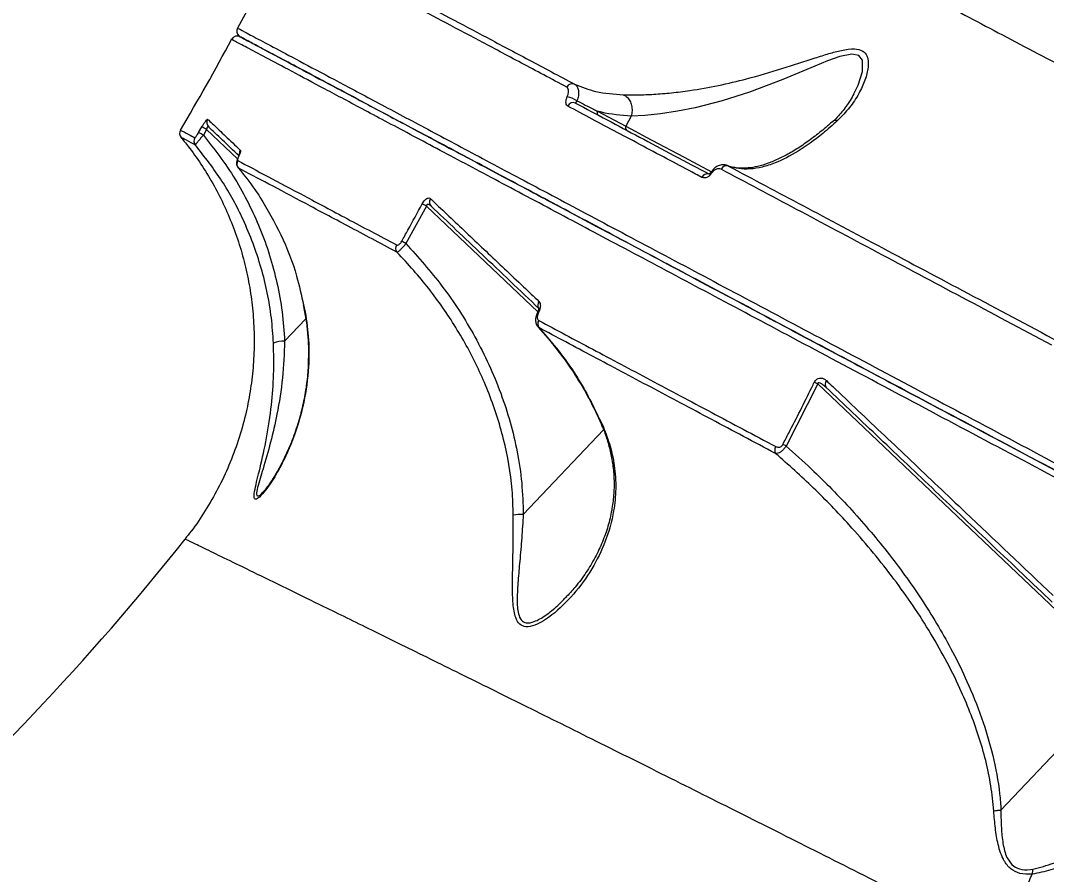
# Model space of a CAD drawing. Header units: millimetres. Extents: x -5960 to 5379, y -4374 to 3849.
# Drawn here: x 347.6 to 508.4, y 311.4 to 445.1 of the extents above; entities that cross this region are included whole.
import ezdxf

# ---------------------------------------------------------------- set-up
doc = ezdxf.new("R2010")
doc.units = ezdxf.units.MM
doc.layers.add('DiKom', color=7, linetype='Continuous', lineweight=0)
for name, color, linetype in [('DIKOM_ОБЪЕКТ', 7, 'Continuous'), ('DIKOM_РАЗМЕР_ЗОНА', 7, 'Continuous'), ('DIKOM_РАЗМЕР_ОБЪЕКТА', 7, 'Continuous')]:
    doc.layers.add(name, color=color, linetype=linetype)
doc.styles.add('style1', font='arial.ttf', dxfattribs={"width": 0.8})
doc.dimstyles.new('1-50', dxfattribs={"dimtxt": 300, "dimasz": 200, "dimexe": 100, "dimexo": 0, "dimgap": 100, "dimtad": 1, "dimtxsty": 'style1', "dimcen": 200, "dimclrd": 7, "dimclre": 7, "dimclrt": 7, "dimadec": 1, "dimazin": 2, "dimtfac": 1, "dimtmove": 0, "dimatfit": 2, "dimfxl": 0, "dimlwd": 25, "dimlwe": 18, "dimarcsym": 0})

# ---------------------------------------------------------------- blocks, each defined once
blk = doc.blocks.new('*D9')
at = {"layer": 'Defpoints', "color": 0, "transparency": 16777216}
for p in [(1597.35, 2348.89), (-3820.85, -1673.22), (-66.51, -1673.22)]:
    blk.add_point(p, dxfattribs=at)
at = {"layer": 'DiKom', "color": 7, "lineweight": 18, "transparency": 16777216}
for p, q in [((1597.35, 2348.89), (-3920.85, 2348.89)), ((-66.51, -1673.22), (-3920.85, -1673.22))]:
    blk.add_line(p, q, dxfattribs=at)
at = {"layer": 'DiKom', "color": 7, "lineweight": 25, "transparency": 16777216}
blk.add_line((-3820.85, 2148.89), (-3820.85, -1473.22), dxfattribs=at)
at = {"layer": 'DiKom', "color": 7, "transparency": 16777216}
for points in [[(-3854.19, 2148.89), (-3787.52, 2148.89), (-3820.85, 2348.89)], [(-3854.19, -1473.22), (-3787.52, -1473.22), (-3820.85, -1673.22)]]:
    blk.add_solid(points, dxfattribs=at)
at = {"layer": 'DiKom', "color": 7, "transparency": 16777216, "insert": (-4074.02, 240.95), "char_height": 300, "attachment_point": 5, "rotation": 90, "style": 'style1'}
blk.add_mtext('4050', dxfattribs=at)
blk = doc.blocks.new('*D10')
at = {"layer": 'Defpoints', "color": 0, "transparency": 16777216}
for p in [(3878.62, 405.09), (-2876.93, -459.72), (3878.62, -2693.66)]:
    blk.add_point(p, dxfattribs=at)
at = {"layer": 'DIKOM_РАЗМЕР_ОБЪЕКТА', "color": 7, "lineweight": 18, "transparency": 16777216}
for p, q in [((3878.62, 405.09), (3878.62, -2793.66)), ((-2876.93, -459.72), (-2876.93, -2793.66))]:
    blk.add_line(p, q, dxfattribs=at)
at = {"layer": 'DIKOM_РАЗМЕР_ОБЪЕКТА', "color": 7, "lineweight": 25, "transparency": 16777216}
blk.add_line((-2676.93, -2693.66), (3678.62, -2693.66), dxfattribs=at)
at = {"layer": 'DIKOM_РАЗМЕР_ОБЪЕКТА', "color": 7, "transparency": 16777216}
for points in [[(-2676.93, -2660.33), (-2676.93, -2726.99), (-2876.93, -2693.66)], [(3678.62, -2660.33), (3678.62, -2726.99), (3878.62, -2693.66)]]:
    blk.add_solid(points, dxfattribs=at)
at = {"layer": 'DIKOM_РАЗМЕР_ОБЪЕКТА', "color": 7, "transparency": 16777216, "insert": (-142.96, -2440.49), "char_height": 300, "attachment_point": 5, "style": 'style1'}
blk.add_mtext('6750', dxfattribs=at)
blk = doc.blocks.new('*D12')
at = {"layer": 'Defpoints', "color": 0, "transparency": 16777216}
for p in [(1921.97, 3848.89), (-5510.19, -3173.22), (433.49, -3173.22)]:
    blk.add_point(p, dxfattribs=at)
at = {"layer": 'DIKOM_РАЗМЕР_ЗОНА', "color": 7, "lineweight": 18, "transparency": 16777216}
for p, q in [((1921.97, 3848.89), (-5610.19, 3848.89)), ((433.49, -3173.22), (-5610.19, -3173.22))]:
    blk.add_line(p, q, dxfattribs=at)
at = {"layer": 'DIKOM_РАЗМЕР_ЗОНА', "color": 7, "lineweight": 25, "transparency": 16777216}
blk.add_line((-5510.19, 3648.89), (-5510.19, -2973.22), dxfattribs=at)
at = {"layer": 'DIKOM_РАЗМЕР_ЗОНА', "color": 7, "transparency": 16777216}
for points in [[(-5543.52, 3648.89), (-5476.85, 3648.89), (-5510.19, 3848.89)], [(-5543.52, -2973.22), (-5476.85, -2973.22), (-5510.19, -3173.22)]]:
    blk.add_solid(points, dxfattribs=at)
at = {"layer": 'DIKOM_РАЗМЕР_ЗОНА', "color": 7, "transparency": 16777216, "insert": (-5763.36, 142.42), "char_height": 300, "attachment_point": 5, "rotation": 90, "style": 'style1'}
blk.add_mtext('7050', dxfattribs=at)

msp = doc.modelspace()

# ---------------------------------------------------------------- linework, layer by layer
at = {"layer": 'DIKOM_ОБЪЕКТ', "color": 7, "linetype": 'Continuous', "lineweight": 15}
for p, q in [((438.062, 430.951), (442.471, 428.607)), ((443.307, 430.181), (442.471, 428.607)), ((443.309, 430.185), (443.307, 430.181)), ((375.554, 427.608), (376.064, 428.486)), ((376.803, 428.097), (376.291, 427.216)), ((381.64, 423.507), (376.803, 428.097)), ((375.042, 425.654), (374.822, 425.771)), ((381.775, 423.84), (381.772, 423.833)), ((458.584, 422.387), (458.42, 422.448)), ((411.239, 416.097), (408.028, 410.236)), ((428.685, 399.541), (411.239, 416.097)), ((391.906, 400.635), (392.153, 399.523)), ((391.99, 400.607), (392.256, 399.499)), ((392.256, 399.499), (392.217, 399.539)), ((389.024, 394.928), (392.349, 398.433)), ((428.719, 397.122), (430.68, 394.924)), ((428.855, 397.059), (428.753, 397.16)), ((428.855, 397.059), (430.749, 394.899)), ((430.749, 394.899), (430.667, 394.923)), ((472.54, 388.254), (467.596, 378.513)), ((513.928, 348.978), (472.54, 388.254)), ((426.407, 367.809), (438.971, 381.049)), ((433.044, 354.792), (433.224, 354.973)), ((501.245, 321.525), (519.227, 340.475))]:
    msp.add_line(p, q, dxfattribs=at)
at = {"layer": 'DIKOM_ОБЪЕКТ', "color": 7, "linetype": 'Continuous', "lineweight": 15, "flags": 128}
for points in [[(478.178, 433.676), (478.878, 435.051), (479.552, 437.181), (479.553, 438.94), (478.975, 439.696), (477.873, 439.902), (476.001, 439.513), (474.093, 438.829), (472.095, 438.003), (467.091, 435.911), (461.83, 433.911), (457.593, 432.566), (453.326, 431.479), (450.554, 430.934), (447.89, 430.537), (445.464, 430.297), (443.31, 430.185), (443.309, 430.185), (443.309, 430.185)], [(442.471, 428.607), (443.961, 427.815), (445.661, 426.911), (447.536, 425.914), (449.543, 424.846), (451.64, 423.732), (453.781, 422.593), (455.914, 421.459)], [(381.835, 423.903), (381.781, 423.85), (381.775, 423.84)], [(455.806, 421.395), (455.807, 421.396), (455.808, 421.398)], [(428.803, 399.428), (428.705, 399.459), (428.655, 399.463), (428.65, 399.46)], [(438.954, 381.499), (438.819, 381.516), (438.786, 381.547)]]:
    msp.add_lwpolyline(points, dxfattribs=at)
at = {"layer": 'DIKOM_ОБЪЕКТ', "color": 7, "linetype": 'Continuous', "lineweight": 15}
for centre, radius, start, end in [((1449.549, -124.987), 1209.999, 121.047391, 151.952609), ((382.536, 443.486), 1, 151.95261, 226.5), ((382.536, 443.486), 1, 151.95076, 242.001), ((54.491, 616.778), 370, 329.32122, 331.84567), ((381.594, 441.722), 1, 62, 151.82783), ((382.536, 443.486), 1, 226.5, 242), ((434.086, 434.305), 0.951, 68.53148, 154.48077), ((432.311, 428.758), 4.575, 56.81062, 77.53696), ((434.227, 431.358), 0.943, 65.91276, 154.90757), ((438.437, 430.695), 0.454, 145.62786, 233.74332), ((377.823, 429.189), 0.995, 149.53685, 226.35519), ((373.567, 427.485), 1, 149.22928, 219.99287), ((372.716, 421.376), 6.848, 58.52665, 65.517), ((373.289, 422.326), 6.757, 58.66048, 65.74683), ((442.846, 428.351), 0.454, 145.63143, 233.74107), ((375.815, 426.289), 1, 149.27975, 219.40804), ((382.929, 424.343), 1.005, 148.92025, 182.97912), ((382.54, 422.714), 1.001, 149.15696, 218.92718), ((455.251, 420.198), 0.944, 76.1957, 155.95854), ((456.053, 421.45), 0.253, 192.59609, 238.44852), ((458.257, 421.487), 0.93, 71.2306, 156.21514), ((406.272, 406.899), 10.454, 61.63189, 65.74625), ((412.639, 416.735), 0.927, 145.86665, 224.22675), ((407.414, 409.485), 1.006, 148.64353, 216.95401), ((402.54, 400.48), 11.193, 60.64139, 64.47836), ((429.6, 400.609), 0.919, 143.0145, 211.9988), ((429.685, 397.639), 1.013, 148.15056, 214.91244), ((388.922, 390.047), 4.882, 88.80235, 109.70355), ((466.855, 376.549), 13.012, 64.09352, 66.69709), ((474.52, 388.207), 0.837, 137.95007, 218.40303), ((466.832, 377.878), 1.033, 147.33889, 210.90194), ((460.962, 365.727), 14.405, 62.57504, 64.91785), ((426.341, 359.024), 8.785, 89.56653, 99.75775), ((54.491, 616.778), 407, 311.4016, 321.59762), ((54.491, 616.778), 579.133, 301.098848, 331.901152), ((54.491, 616.778), 580.367, 301.098554, 331.901446), ((54.491, 616.778), 580.869, 301.098554, 331.901446), ((508.83, 311.438), 2.699, 162.36717, 178.91389), ((433.252, 341.382), 78.771, 328.91233, 337.69839)]:
    msp.add_arc(centre, radius, start, end, dxfattribs=at)
for points, knots in [([(446.671, 471.792), (447.793, 471.2), (450.041, 470.014), (454.751, 467.53), (460.412, 464.545), (467.093, 461.022), (474.738, 456.991), (483.339, 452.456), (492.9, 447.416), (503.385, 441.89), (514.755, 435.9), (526.954, 429.474), (539.927, 422.642), (553.644, 415.42), (568.097, 407.813), (583.248, 399.842), (599.041, 391.537), (615.402, 382.937), (632.255, 374.082), (649.562, 364.993), (667.304, 355.682), (685.443, 346.168), (703.911, 336.489), (722.622, 326.69), (741.49, 316.816), (760.474, 306.892), (779.543, 296.933), (798.667, 286.957), (817.77, 277.004), (836.764, 267.12), (855.564, 257.351), (872.727, 248.448), (888.294, 240.383), (897.597, 235.573), (902.249, 233.168)], [0, 0, 0, 0, 0.0315566, 0.0632128, 0.0949197, 0.1266266, 0.1582828, 0.1898395, 0.2213972, 0.2530543, 0.2847621, 0.31647, 0.3481273, 0.3796851, 0.4112651, 0.4429443, 0.4746741, 0.5064041, 0.5380836, 0.5696639, 0.6012951, 0.6330254, 0.6648064, 0.6965876, 0.7283184, 0.75995, 0.7916593, 0.8234677, 0.8553268, 0.8871862, 0.9189952, 0.950705, 0.9753525, 1, 1, 1, 1]), ([(433.228, 434.715), (430.814, 435.998), (425.987, 438.564), (419.497, 442.015), (413.518, 445.193), (410.064, 447.03), (408.336, 447.948)], [0, 0, 0, 0, 0.2490968, 0.4981947, 0.7490977, 1, 1, 1, 1]), ([(409.6, 448.392), (411.311, 447.483), (414.732, 445.664), (420.675, 442.505), (427.159, 439.058), (432.009, 436.48), (434.434, 435.19)], [0, 0, 0, 0, 0.2490973, 0.498194, 0.7490981, 1, 1, 1, 1]), ([(381.653, 443.957), (381.702, 443.93), (381.835, 443.86), (382.993, 443.244), (385.406, 441.961), (388.992, 440.054), (393.771, 437.513), (399.759, 434.33), (406.823, 430.574), (414.914, 426.272), (423.96, 421.462), (434.11, 416.065), (445.375, 410.075), (457.742, 403.499), (470.94, 396.482), (484.903, 389.057), (499.551, 381.269), (515.123, 372.989), (531.604, 364.226), (548.957, 354.999), (566.59, 345.623), (584.406, 336.151), (602.308, 326.632), (620.802, 316.798), (639.851, 306.67), (659.406, 296.272), (679.307, 285.691), (699.5, 274.954), (719.923, 264.094), (740.645, 253.076), (761.605, 241.932), (782.734, 230.697), (803.567, 219.62), (824.04, 208.734), (844.097, 198.07), (864.065, 187.452), (883.871, 176.921), (903.429, 166.522), (921.218, 157.063), (932.259, 151.192), (937.142, 148.596)], [0, 0, 0, 0, 0.0156515, 0.0421676, 0.0687038, 0.0952199, 0.122506, 0.1498144, 0.1771006, 0.2036166, 0.2301529, 0.2566689, 0.2839551, 0.3112635, 0.3385497, 0.3650657, 0.391602, 0.418118, 0.4454042, 0.4727125, 0.4999987, 0.52556, 0.5511395, 0.5767008, 0.6029495, 0.6292179, 0.6554666, 0.6819826, 0.7085191, 0.7350351, 0.7623214, 0.7896298, 0.8169161, 0.8434321, 0.8699685, 0.8964846, 0.9237709, 0.9510793, 0.9783655, 1, 1, 1, 1]), ([(565.365, 344.01), (561.889, 345.859), (552.523, 350.839), (537.757, 358.69), (521.282, 367.45), (505.367, 375.912), (490.082, 384.039), (475.502, 391.792), (461.944, 399.001), (449.432, 405.654), (437.966, 411.751), (427.358, 417.391), (417.683, 422.536), (408.999, 427.153), (401.497, 431.142), (395.175, 434.504), (390.002, 437.254), (385.906, 439.432), (382.902, 441.029), (381.205, 441.934), (380.523, 442.289), (380.713, 442.194), (380.713, 442.194)], [0, 0, 0, 0, 0.0313058, 0.0843372, 0.1374097, 0.1904412, 0.245013, 0.2996295, 0.3542013, 0.4072328, 0.4603053, 0.5133369, 0.5679087, 0.6225252, 0.6770969, 0.7301279, 0.7831995, 0.8362306, 0.8908018, 0.9454175, 0.9999886, 1, 1, 1, 1]), ([(382.064, 442.605), (382.174, 442.546), (382.394, 442.429), (384.162, 441.489), (387.001, 439.98), (391.057, 437.823), (396.315, 435.027), (402.668, 431.65), (410.065, 427.716), (418.438, 423.264), (427.923, 418.221), (438.536, 412.578), (450.266, 406.341), (462.114, 400.041), (473.836, 393.809), (485.219, 387.756), (497.151, 381.412), (509.751, 374.712), (523.02, 367.657), (536.96, 360.245), (551.344, 352.597), (561.301, 347.302), (566.278, 344.657)], [0, 0, 0, 0, 0.0530308, 0.1061024, 0.1591334, 0.2137047, 0.2683204, 0.3228915, 0.375923, 0.4289954, 0.4820269, 0.5365988, 0.5912152, 0.645787, 0.6892771, 0.7328119, 0.7763468, 0.8198368, 0.8648527, 0.9099184, 0.9549841, 1, 1, 1, 1]), ([(936.233, 147.948), (931.362, 150.538), (920.449, 156.34), (902.898, 165.672), (883.666, 175.898), (863.981, 186.365), (843.949, 197.016), (823.659, 207.804), (803.173, 218.697), (782.522, 229.677), (761.743, 240.726), (740.901, 251.808), (720.094, 262.871), (699.419, 273.864), (679.193, 284.618), (659.447, 295.117), (640.194, 305.354), (621.239, 315.433), (602.663, 325.31), (584.548, 334.942), (566.726, 344.418), (549.257, 353.707), (532.186, 362.783), (515.78, 371.507), (500.111, 379.838), (485.256, 387.736), (471.268, 395.174), (458.187, 402.129), (446.018, 408.6), (434.791, 414.569), (424.555, 420.012), (415.36, 424.901), (407.759, 428.942), (401.551, 432.243), (396.512, 434.923), (392.204, 437.213), (388.599, 439.13), (385.736, 440.652), (383.665, 441.754), (382.346, 442.455), (382.16, 442.554), (382.066, 442.603)], [0, 0, 0, 0, 0.0216351, 0.0484722, 0.0753938, 0.1023585, 0.1293232, 0.1562449, 0.1830819, 0.2099189, 0.2368406, 0.2638053, 0.29077, 0.3176916, 0.3445286, 0.3703765, 0.3962999, 0.4222618, 0.4482237, 0.4741471, 0.499995, 0.5268319, 0.5537535, 0.5807181, 0.6076828, 0.6346044, 0.6614413, 0.6882783, 0.7151998, 0.7421645, 0.7691291, 0.7960508, 0.8228877, 0.8446334, 0.8664015, 0.8881697, 0.9099154, 0.932424, 0.9549577, 0.9774913, 1, 1, 1, 1]), ([(442.084, 433.513), (442.164, 433.511), (442.884, 433.495), (444.403, 433.493), (446.866, 433.585), (449.599, 433.809), (452.995, 434.23), (456.98, 434.943), (461.849, 436.081), (466.976, 437.605), (471.222, 439.008), (474.281, 439.985), (476.384, 440.547), (478.238, 440.81), (479.616, 440.502), (480.436, 439.531), (480.531, 437.86), (480.004, 435.797), (478.98, 433.626), (477.58, 431.473), (476.298, 430.159), (475.657, 429.502)], [0, 0, 0, 0, 0.0056297, 0.0508119, 0.0960131, 0.1438698, 0.1917641, 0.2633134, 0.3349759, 0.4270898, 0.5191815, 0.5590182, 0.5987819, 0.6438184, 0.6799263, 0.7160688, 0.76912, 0.82372, 0.8784533, 0.9392284, 1, 1, 1, 1]), ([(433.299, 433.225), (433.356, 433.376), (433.471, 433.679), (433.519, 434.101), (433.469, 434.452), (433.349, 434.641), (433.251, 434.701), (433.228, 434.715)], [0, 0, 0, 0, 0.2211198, 0.4418541, 0.6745056, 0.9251259, 1, 1, 1, 1]), ([(434.434, 435.19), (435.53, 434.76), (437.927, 433.818), (440.622, 433.621), (442.084, 433.513)], [0, 0, 0, 0, 0.4574442, 1, 1, 1, 1]), ([(434.434, 435.19), (434.48, 435.164), (434.681, 435.046), (434.946, 434.701), (435.1, 434.079), (435.074, 433.349), (434.902, 432.842), (434.816, 432.586)], [0, 0, 0, 0, 0.0735238, 0.3198289, 0.5507589, 0.7734238, 1, 1, 1, 1]), ([(433.372, 431.758), (433.35, 431.772), (433.253, 431.831), (433.134, 432.015), (433.082, 432.36), (433.129, 432.776), (433.242, 433.075), (433.299, 433.225)], [0, 0, 0, 0, 0.0733502, 0.3225204, 0.5550589, 0.7773887, 1, 1, 1, 1]), ([(434.816, 432.586), (434.793, 432.545), (434.766, 432.498), (434.719, 432.413), (434.672, 432.33), (434.628, 432.252), (434.613, 432.222), (434.612, 432.22), (434.612, 432.219)], [0, 0, 0, 0, 0.1599482, 0.1864413, 0.3964179, 0.6398848, 0.9173167, 1, 1, 1, 1]), ([(434.816, 432.586), (435.686, 432.138), (436.766, 431.582), (437.851, 431.054), (438.062, 430.951)], [0, 0, 0, 0, 0.8058705, 1, 1, 1, 1]), ([(442.084, 433.513), (442.116, 433.502), (442.32, 433.427), (442.699, 433.177), (443.129, 432.614), (443.402, 431.855), (443.487, 431.001), (443.369, 430.457), (443.309, 430.185)], [0, 0, 0, 0, 0.0319552, 0.2048489, 0.4036374, 0.6024315, 0.8012135, 1, 1, 1, 1]), ([(478.195, 433.67), (478.011, 433.323), (477.494, 432.349), (476.351, 430.853), (475.367, 429.701), (474.741, 429.207), (474.731, 429.199)], [0, 0, 0, 0, 0.2153998, 0.6056683, 0.9937507, 1, 1, 1, 1]), ([(454.389, 420.583), (454.054, 420.761), (452.378, 421.652), (447.837, 424.067), (441.006, 427.699), (435.918, 430.405), (433.372, 431.758)], [0, 0, 0, 0, 0.0441438, 0.2207218, 0.6100165, 1, 1, 1, 1]), ([(434.612, 432.219), (437.872, 430.486), (444.403, 427.013), (451.85, 423.054), (455.579, 421.071)], [0, 0, 0, 0, 0.4992729, 1, 1, 1, 1]), ([(443.307, 430.181), (441.733, 430.307), (439.941, 430.451), (438.266, 430.897), (438.062, 430.951)], [0, 0, 0, 0, 0.878579, 1, 1, 1, 1]), ([(376.064, 428.486), (376.148, 428.628), (376.317, 428.911), (376.563, 429.282), (376.765, 429.55), (376.908, 429.698), (376.947, 429.695), (376.966, 429.693)], [0, 0, 0, 0, 0.2064431, 0.4133649, 0.6142055, 0.8134703, 1, 1, 1, 1]), ([(376.966, 429.693), (377.024, 429.638), (377.315, 429.362), (378.153, 428.57), (379.682, 427.121), (381.273, 425.615), (382.068, 424.862)], [0, 0, 0, 0, 0.0480637, 0.2403222, 0.6198799, 1, 1, 1, 1]), ([(475.657, 429.502), (474.872, 428.8), (472.734, 426.886), (469.405, 424.539), (466.278, 422.944), (463.811, 422.152), (461.904, 421.849), (460.127, 421.878), (459.08, 422.204), (458.556, 422.368)], [0, 0, 0, 0, 0.1128021, 0.3073761, 0.5062345, 0.6280299, 0.7498301, 0.8749157, 1, 1, 1, 1]), ([(474.677, 429.202), (474.472, 429.013), (473.599, 428.209), (472.094, 427.01), (470.166, 425.605), (468.283, 424.431), (466.459, 423.477), (464.719, 422.756), (463.088, 422.271), (461.588, 422.024), (460.312, 421.983), (459.625, 422.114), (459.319, 422.172)], [0, 0, 0, 0, 0.0310368, 0.1322931, 0.2359154, 0.3419902, 0.4504564, 0.5611038, 0.6736316, 0.7878689, 0.9052601, 1, 1, 1, 1]), ([(475.657, 429.502), (475.618, 429.503), (475.353, 429.509), (474.985, 429.447), (474.776, 429.238), (474.706, 429.169)], [0, 0, 0, 0, 0.1014914, 0.7016569, 1, 1, 1, 1]), ([(372.713, 427.992), (372.804, 427.944), (372.985, 427.847), (374.296, 427.151), (374.955, 426.8)], [0, 0, 0, 0, 0.4969596, 1, 1, 1, 1]), ([(374.955, 426.8), (374.965, 426.801), (374.988, 426.802), (375.073, 426.886), (375.209, 427.062), (375.379, 427.315), (375.496, 427.511), (375.554, 427.608)], [0, 0, 0, 0, 0.1488431, 0.3487683, 0.5573519, 0.779083, 1, 1, 1, 1]), ([(377.137, 428.469), (377.113, 428.487), (377.066, 428.523), (376.989, 428.511), (376.935, 428.462), (376.893, 428.403), (376.865, 428.344), (376.828, 428.237), (376.814, 428.158), (376.803, 428.097)], [0, 0, 0, 0, 0.2066723, 0.4048671, 0.5395783, 0.590518, 0.7293962, 0.7856511, 1, 1, 1, 1]), ([(381.901, 423.948), (380.984, 424.818), (379.034, 426.669), (377.794, 427.846), (377.137, 428.469)], [0, 0, 0, 0, 0.4701739, 1, 1, 1, 1]), ([(372.78, 426.829), (373.244, 426.268), (374.442, 424.819), (376.185, 422.296), (378.017, 419.268), (379.65, 416.053), (381.064, 412.69), (382.238, 409.202), (383.157, 405.616), (383.811, 401.955), (384.191, 398.244), (384.294, 394.504), (384.116, 390.761), (383.658, 387.035), (382.896, 383.222), (381.803, 379.37), (380.363, 375.533), (378.642, 371.87), (376.644, 368.417), (374.899, 365.785), (373.742, 364.377), (373.418, 363.982)], [0, 0, 0, 0, 0.0320899, 0.0829351, 0.1351087, 0.1881741, 0.2418522, 0.2959627, 0.3503867, 0.4050442, 0.4598796, 0.5148512, 0.5699305, 0.6250938, 0.680324, 0.7413061, 0.8015612, 0.8609761, 0.919607, 0.9774966, 1, 1, 1, 1]), ([(372.846, 426.821), (372.814, 426.838), (372.779, 426.857), (372.799, 426.846), (372.8, 426.845)], [0, 0, 0, 0, 0.9133402, 1, 1, 1, 1]), ([(374.822, 425.771), (374.258, 426.071), (373.103, 426.685), (372.933, 426.775), (372.846, 426.821)], [0, 0, 0, 0, 0.4880656, 1, 1, 1, 1]), ([(376.291, 427.216), (376.148, 427.043), (375.861, 426.696), (375.481, 426.23), (375.2, 425.878), (375.064, 425.697), (375.048, 425.665), (375.042, 425.654)], [0, 0, 0, 0, 0.2223434, 0.4448267, 0.6638244, 0.8806446, 1, 1, 1, 1]), ([(376.291, 427.216), (378.025, 424.98), (380.649, 421.597), (383.404, 416.564), (385.226, 412.569), (386.722, 408.394), (387.884, 404.029), (388.703, 399.532), (388.917, 396.463), (389.024, 394.928)], [0, 0, 0, 0, 0.2404013, 0.3636788, 0.4869564, 0.6133618, 0.7397652, 0.8698836, 1, 1, 1, 1]), ([(387.276, 394.644), (387.185, 395.964), (386.911, 399.931), (385.527, 406.503), (382.835, 413.683), (379.331, 420.162), (376.48, 423.813), (375.042, 425.654)], [0, 0, 0, 0, 0.1165791, 0.3502649, 0.5897065, 0.7930891, 1, 1, 1, 1]), ([(382.068, 424.862), (382.086, 424.822), (382.123, 424.743), (382.061, 424.455), (381.952, 424.155), (381.861, 423.958), (381.835, 423.903)], [0, 0, 0, 0, 0.2927594, 0.5849605, 0.8819814, 1, 1, 1, 1]), ([(381.779, 423.837), (381.711, 423.688), (381.572, 423.381), (381.48, 423.005), (381.487, 422.614), (381.585, 422.29), (381.728, 422.129), (381.793, 422.057)], [0, 0, 0, 0, 0.2488712, 0.5122845, 0.6896506, 0.8606708, 1, 1, 1, 1]), ([(381.835, 423.903), (381.807, 423.84), (381.735, 423.683), (381.663, 423.47), (381.633, 423.29), (381.664, 423.248), (381.68, 423.227)], [0, 0, 0, 0, 0.1835602, 0.4626677, 0.7309549, 1, 1, 1, 1]), ([(381.68, 423.227), (383.187, 422.426), (386.2, 420.825), (391.996, 417.745), (398.648, 414.21), (403.92, 411.409), (406.555, 410.008)], [0, 0, 0, 0, 0.2486168, 0.4972324, 0.7486168, 1, 1, 1, 1]), ([(381.949, 424.295), (381.949, 424.294), (381.949, 424.293), (381.934, 424.231), (381.886, 424.095), (381.83, 423.95), (381.779, 423.85), (381.77, 423.834)], [0, 0, 0, 0, 0.1116975, 0.3123531, 0.5912928, 0.9336975, 1, 1, 1, 1]), ([(381.761, 422.085), (382.652, 420.97), (383.847, 419.478), (384.893, 417.894), (385.158, 417.492)], [0, 0, 0, 0, 0.7468128, 1, 1, 1, 1]), ([(406.611, 408.88), (404.006, 410.264), (398.796, 413.033), (392.158, 416.56), (386.329, 419.657), (383.284, 421.275), (381.761, 422.085)], [0, 0, 0, 0, 0.2486159, 0.4972314, 0.7486156, 1, 1, 1, 1]), ([(455.921, 421.235), (455.816, 421.101), (455.609, 420.836), (455.218, 420.581), (454.809, 420.464), (454.534, 420.51), (454.404, 420.575), (454.389, 420.583)], [0, 0, 0, 0, 0.2147809, 0.4259136, 0.6817033, 0.9641424, 1, 1, 1, 1]), ([(455.806, 421.399), (455.794, 421.381), (455.754, 421.318), (455.672, 421.23), (455.574, 421.147), (455.485, 421.102), (455.474, 421.1), (455.468, 421.1)], [0, 0, 0, 0, 0.0663393, 0.2344132, 0.4314512, 0.6853202, 1, 1, 1, 1]), ([(458.575, 422.333), (458.517, 422.371), (458.251, 422.541), (457.662, 422.595), (456.924, 422.418), (456.269, 422.004), (455.96, 421.576), (455.822, 421.385)], [0, 0, 0, 0, 0.0689224, 0.311666, 0.5523793, 0.79995, 1, 1, 1, 1]), ([(457.406, 421.862), (457.263, 421.91), (457.012, 421.994), (456.588, 421.862), (456.217, 421.616), (456.02, 421.363), (455.921, 421.235)], [0, 0, 0, 0, 0.3292418, 0.5797876, 0.7885966, 1, 1, 1, 1]), ([(509.193, 394.332), (504.468, 396.844), (495.017, 401.868), (481.726, 408.933), (469.056, 415.668), (461.289, 419.797), (457.406, 421.862)], [0, 0, 0, 0, 0.2485949, 0.4971904, 0.7485948, 1, 1, 1, 1]), ([(458.556, 422.368), (462.387, 420.331), (470.047, 416.259), (482.626, 409.573), (495.924, 402.504), (505.458, 397.436), (510.225, 394.902)], [0, 0, 0, 0, 0.2485952, 0.4971896, 0.748595, 1, 1, 1, 1]), ([(385.158, 417.492), (386.304, 415.548), (388.619, 411.623), (390.834, 405.888), (391.658, 402.12), (391.99, 400.607)], [0, 0, 0, 0, 0.3697991, 0.746796, 1, 1, 1, 1]), ([(407.363, 410.581), (407.687, 411.163), (408.769, 413.104), (409.826, 415.06), (410.566, 416.43)], [0, 0, 0, 0, 0.2996321, 1, 1, 1, 1]), ([(410.566, 416.43), (410.637, 416.55), (410.778, 416.791), (411.033, 417.081), (411.289, 417.278), (411.537, 417.373), (411.736, 417.359), (411.832, 417.286), (411.872, 417.255)], [0, 0, 0, 0, 0.1643501, 0.3291573, 0.4897503, 0.6616152, 0.8613605, 1, 1, 1, 1]), ([(411.975, 416.088), (411.931, 416.128), (411.828, 416.219), (411.667, 416.32), (411.519, 416.367), (411.422, 416.362), (411.362, 416.341), (411.313, 416.305), (411.274, 416.248), (411.248, 416.176), (411.242, 416.125), (411.239, 416.097)], [0, 0, 0, 0, 0.1852241, 0.430515, 0.610205, 0.6934304, 0.7464546, 0.8083661, 0.8667442, 0.9298705, 1, 1, 1, 1]), ([(411.872, 417.255), (412.082, 417.056), (413.134, 416.06), (415.946, 413.398), (420.518, 409.068), (425.194, 404.64), (428.057, 401.929), (428.866, 401.162)], [0, 0, 0, 0, 0.041373, 0.2068705, 0.5381504, 0.8694307, 1, 1, 1, 1]), ([(428.916, 400.011), (425.878, 402.894), (419.792, 408.67), (414.583, 413.613), (411.975, 416.088)], [0, 0, 0, 0, 0.4991777, 1, 1, 1, 1]), ([(406.555, 410.008), (406.562, 410.005), (406.61, 409.981), (406.71, 409.97), (406.874, 410.028), (407.045, 410.154), (407.218, 410.343), (407.315, 410.502), (407.363, 410.581)], [0, 0, 0, 0, 0.0354377, 0.257367, 0.4482144, 0.6281306, 0.8143504, 1, 1, 1, 1]), ([(408.028, 410.236), (407.896, 410.069), (407.632, 409.737), (407.241, 409.319), (406.91, 409.022), (406.708, 408.893), (406.634, 408.883), (406.611, 408.88)], [0, 0, 0, 0, 0.2221472, 0.4444096, 0.6650944, 0.8922696, 1, 1, 1, 1]), ([(408.028, 410.236), (409.967, 408.064), (414.015, 403.532), (418.171, 397.017), (421.068, 391.309), (422.917, 386.848), (424.408, 382.279), (425.519, 377.579), (426.257, 372.745), (426.357, 369.454), (426.407, 367.809)], [0, 0, 0, 0, 0.184783, 0.3856896, 0.488233, 0.5907685, 0.6915529, 0.7923238, 0.8961723, 1, 1, 1, 1]), ([(424.852, 367.682), (424.808, 369.005), (424.677, 373.008), (423.495, 379.608), (421.086, 387.058), (417.82, 393.953), (413.902, 400.251), (410.075, 405.192), (407.499, 407.934), (406.611, 408.88)], [0, 0, 0, 0, 0.0856245, 0.2590551, 0.4326131, 0.5932994, 0.7545401, 0.9153477, 1, 1, 1, 1]), ([(428.866, 401.162), (428.933, 401.071), (429.068, 400.888), (429.106, 400.432), (429.026, 399.925), (428.873, 399.583), (428.803, 399.428)], [0, 0, 0, 0, 0.2591649, 0.5177458, 0.7812448, 1, 1, 1, 1]), ([(392.256, 399.499), (392.462, 398.042), (392.875, 395.125), (392.832, 390.346), (392.137, 385.3), (390.818, 380.721), (389.255, 376.959), (387.69, 373.985), (386.233, 371.801), (385.097, 370.493), (384.428, 370.069), (384.177, 370.479), (384.353, 371.676), (384.726, 373.269), (385.024, 374.479), (385.173, 375.085)], [0, 0, 0, 0, 0.0921207, 0.1843971, 0.3115606, 0.4389109, 0.5276452, 0.6165235, 0.7046512, 0.7603935, 0.8047373, 0.8494267, 0.9010094, 0.9504296, 1, 1, 1, 1]), ([(392.157, 399.531), (392.229, 399.143), (392.448, 397.965), (392.548, 396.8), (392.615, 396.018)], [0, 0, 0, 0, 0.3292819, 1, 1, 1, 1]), ([(428.657, 399.455), (428.568, 399.261), (428.366, 398.818), (428.309, 398.151), (428.422, 397.55), (428.645, 397.268), (428.739, 397.151)], [0, 0, 0, 0, 0.2445173, 0.5574014, 0.8146994, 1, 1, 1, 1]), ([(428.803, 399.428), (428.783, 399.386), (428.701, 399.217), (428.611, 398.913), (428.594, 398.576), (428.66, 398.308), (428.77, 398.218), (428.825, 398.173)], [0, 0, 0, 0, 0.0798577, 0.3181369, 0.5555852, 0.7773971, 1, 1, 1, 1]), ([(428.822, 400.14), (428.821, 400.142), (428.82, 400.147), (428.83, 400.048), (428.803, 399.864), (428.742, 399.649), (428.672, 399.512), (428.646, 399.46)], [0, 0, 0, 0, 0.1231972, 0.3456377, 0.6011102, 0.8483682, 1, 1, 1, 1]), ([(428.825, 398.173), (431.608, 396.694), (437.174, 393.736), (446.233, 388.921), (455.762, 383.857), (462.562, 380.243), (465.962, 378.435)], [0, 0, 0, 0, 0.2491213, 0.4982423, 0.7491219, 1, 1, 1, 1]), ([(465.946, 377.347), (462.573, 379.139), (455.829, 382.724), (446.328, 387.773), (437.253, 392.596), (431.654, 395.571), (428.855, 397.059)], [0, 0, 0, 0, 0.2491218, 0.4982426, 0.7491207, 1, 1, 1, 1]), ([(392.615, 396.018), (392.623, 395.95), (392.73, 394.981), (392.765, 393.097), (392.7, 390.354), (392.403, 387.573), (391.866, 384.749), (391.096, 381.9), (390.096, 379.082), (388.995, 376.615), (387.933, 374.611), (387.05, 373.163), (386.378, 372.2), (385.881, 371.577), (385.697, 371.382), (385.624, 371.305)], [0, 0, 0, 0, 0.0064664, 0.0928964, 0.1842885, 0.2800936, 0.3798585, 0.4868107, 0.5990583, 0.7139725, 0.7992817, 0.8706325, 0.93253, 0.9731843, 1, 1, 1, 1]), ([(389.024, 394.928), (388.944, 392.997), (388.782, 389.085), (387.934, 383.796), (386.843, 379.033), (385.866, 375.683), (385.165, 373.383), (384.759, 371.978), (384.566, 370.984), (384.685, 370.702), (384.931, 370.696), (385.209, 370.849), (385.534, 371.226), (385.611, 371.316)], [0, 0, 0, 0, 0.1807544, 0.3661646, 0.5194319, 0.6751465, 0.7381002, 0.8020731, 0.8676448, 0.9132351, 0.9248809, 0.9821307, 1, 1, 1, 1]), ([(385.173, 375.085), (385.526, 376.624), (386.233, 379.704), (386.995, 384.711), (387.378, 389.692), (387.31, 392.994), (387.276, 394.644)], [0, 0, 0, 0, 0.2669825, 0.5343266, 0.7672703, 1, 1, 1, 1]), ([(430.649, 394.91), (431.37, 394.02), (432.964, 392.054), (435.116, 388.791), (437.149, 385.238), (438.25, 382.765), (438.791, 381.549)], [0, 0, 0, 0, 0.21896, 0.4837144, 0.7460019, 1, 1, 1, 1]), ([(430.749, 394.899), (430.82, 394.814), (432.512, 392.769), (435.617, 388.498), (437.834, 383.847), (438.954, 381.499)], [0, 0, 0, 0, 0.0210929, 0.5057127, 1, 1, 1, 1]), ([(472.003, 388.5), (472.057, 388.594), (472.165, 388.784), (472.393, 388.994), (472.678, 389.145), (473.07, 389.203), (473.51, 389.083), (473.771, 388.871), (473.898, 388.768)], [0, 0, 0, 0, 0.1098634, 0.220043, 0.3257301, 0.4925349, 0.7537163, 1, 1, 1, 1]), ([(467.068, 378.774), (467.376, 379.364), (468.918, 382.316), (470.558, 385.561), (471.868, 388.225), (472.003, 388.5)], [0, 0, 0, 0, 0.1831684, 0.9158798, 1, 1, 1, 1]), ([(473.864, 387.687), (473.733, 387.806), (473.474, 388.041), (473.114, 388.291), (472.838, 388.418), (472.688, 388.436), (472.616, 388.414), (472.586, 388.391), (472.564, 388.361), (472.544, 388.319), (472.542, 388.278), (472.54, 388.254)], [0, 0, 0, 0, 0.3169977, 0.6271249, 0.791406, 0.8704502, 0.8978345, 0.9254585, 0.9332355, 0.960352, 1, 1, 1, 1]), ([(509.285, 354.073), (506.167, 357.032), (499.931, 362.95), (490.939, 371.483), (482.198, 379.778), (476.642, 385.051), (473.864, 387.687)], [0, 0, 0, 0, 0.24927, 0.4985393, 0.7492694, 1, 1, 1, 1]), ([(473.898, 388.768), (474.228, 388.455), (475.877, 386.893), (480.226, 382.775), (487.11, 376.254), (497.182, 366.713), (504.805, 359.492), (509.426, 355.113)], [0, 0, 0, 0, 0.0299899, 0.1499523, 0.3900712, 0.6301907, 1, 1, 1, 1]), ([(438.954, 381.499), (439.336, 380.499), (440.1, 378.497), (440.773, 375.231), (440.98, 371.811), (440.588, 367.785), (439.374, 363.527), (437.203, 359.171), (434.356, 355.211), (431.665, 352.593), (429.57, 351.11), (428.185, 350.4), (426.87, 350.109), (425.807, 350.52), (425.074, 351.747), (424.761, 353.845), (424.695, 356.54), (424.762, 359.778), (424.846, 363.491), (424.85, 366.285), (424.852, 367.682)], [0, 0, 0, 0, 0.0478391, 0.0957318, 0.155128, 0.2146196, 0.302067, 0.3896653, 0.4817496, 0.5736882, 0.6070722, 0.6403859, 0.6772308, 0.7075571, 0.7379236, 0.782831, 0.8291217, 0.8755389, 0.9377627, 1, 1, 1, 1]), ([(438.785, 381.546), (438.79, 381.536), (439.102, 380.874), (439.558, 379.501), (440.135, 377.428), (440.5, 375.276), (440.666, 373.054), (440.597, 370.768), (440.285, 368.384), (439.702, 365.938), (438.832, 363.47), (437.68, 361.031), (436.24, 358.654), (434.694, 356.544), (433.548, 355.323), (433.046, 354.789)], [0, 0, 0, 0, 0.0009797, 0.0634905, 0.1279148, 0.1958512, 0.2676694, 0.343698, 0.4250435, 0.5141222, 0.6074838, 0.7056477, 0.8086951, 0.9162958, 1, 1, 1, 1]), ([(467.596, 378.513), (467.481, 378.358), (467.251, 378.048), (466.861, 377.683), (466.48, 377.432), (466.167, 377.325), (466.01, 377.341), (465.946, 377.347)], [0, 0, 0, 0, 0.202219, 0.4043443, 0.61061, 0.8410758, 1, 1, 1, 1]), ([(465.962, 378.435), (466.069, 378.391), (466.257, 378.312), (466.551, 378.334), (466.778, 378.435), (466.952, 378.583), (467.029, 378.71), (467.068, 378.774)], [0, 0, 0, 0, 0.3196618, 0.561872, 0.7279309, 0.8640375, 1, 1, 1, 1]), ([(467.596, 378.513), (468.912, 377.334), (472.483, 374.134), (477.961, 368.526), (483.856, 361.585), (489.165, 354.184), (493.13, 347.483), (496.115, 341.39), (498.297, 336.003), (500.059, 330.12), (500.973, 325.25), (501.183, 322.367), (501.245, 321.525)], [0, 0, 0, 0, 0.0783341, 0.2125923, 0.347266, 0.4817929, 0.6158498, 0.6916662, 0.782072, 0.8726186, 0.9628127, 1, 1, 1, 1]), ([(500.108, 321.393), (499.979, 322.71), (499.587, 326.69), (497.899, 333.169), (494.653, 341.339), (490.094, 349.778), (484.215, 358.311), (478.058, 365.661), (471.957, 372.015), (467.949, 375.57), (465.946, 377.347)], [0, 0, 0, 0, 0.0588109, 0.1777201, 0.2968171, 0.4509471, 0.6056242, 0.760044, 0.8800207, 1, 1, 1, 1]), ([(426.407, 367.809), (426.33, 366.582), (426.175, 364.117), (425.872, 360.66), (425.587, 357.432), (425.412, 354.599), (425.514, 352.439), (426.04, 351.192), (426.903, 350.715), (428.263, 350.988), (429.976, 352.004), (431.641, 353.334), (432.639, 354.372), (433.044, 354.792)], [0, 0, 0, 0, 0.1201713, 0.2414621, 0.3465694, 0.4532601, 0.5483228, 0.6041282, 0.6597859, 0.7312002, 0.8263544, 0.9295697, 1, 1, 1, 1]), ([(500.711, 300.708), (496.325, 302.927), (487.553, 307.364), (475.053, 313.663), (463.073, 319.683), (451.295, 325.581), (439.862, 331.286), (428.904, 336.733), (418.733, 341.771), (409.424, 346.363), (401.04, 350.485), (393.848, 354.008), (387.815, 356.953), (382.883, 359.355), (378.917, 361.282), (375.946, 362.724), (374.13, 363.603), (373.328, 363.991), (373.499, 363.908), (373.53, 363.893)], [0, 0, 0, 0, 0.0566674, 0.1133348, 0.1705661, 0.2277976, 0.2910655, 0.3543825, 0.4176498, 0.482782, 0.5479684, 0.6130996, 0.6743771, 0.735701, 0.7969776, 0.860023, 0.9231194, 0.9861641, 1, 1, 1, 1]), ([(519.145, 340.826), (519.559, 339.894), (520.388, 338.03), (521.248, 335.197), (521.794, 332.406), (522.011, 329.524), (521.825, 326.65), (521.147, 323.66), (519.907, 320.787), (517.95, 317.941), (515.275, 315.357), (512.19, 313.416), (509.099, 312.031), (507.12, 311.67), (506.132, 311.489)], [0, 0, 0, 0, 0.0646435, 0.1293338, 0.1963552, 0.2634149, 0.3430304, 0.4226923, 0.518014, 0.6133848, 0.7266771, 0.8399775, 0.92008, 1, 1, 1, 1]), ([(500.108, 321.393), (500.135, 321.398), (500.29, 321.424), (500.65, 321.473), (501.03, 321.504), (501.237, 321.521)], [0, 0, 0, 0, 0.0844163, 0.5004614, 1, 1, 1, 1]), ([(501.245, 321.525), (501.244, 321.524), (501.242, 321.523), (501.239, 321.521), (501.238, 321.521), (501.237, 321.521)], [0, 0, 0, 0, 0.4583792, 0.8310383, 1, 1, 1, 1]), ([(501.237, 321.521), (501.237, 321.52), (501.238, 321.329), (501.243, 320.293), (501.286, 318.427), (501.548, 316.005), (502.118, 313.973), (503.177, 312.651), (504.596, 312.078), (505.665, 312.192), (506.258, 312.256)], [0, 0, 0, 0, 0.0002732, 0.0414501, 0.2242972, 0.4065759, 0.5849837, 0.7124808, 0.8404552, 1, 1, 1, 1]), ([(506.132, 311.489), (505.476, 311.474), (504.282, 311.447), (502.719, 312.22), (501.497, 313.77), (500.765, 316.036), (500.332, 318.694), (500.183, 320.488), (500.108, 321.393)], [0, 0, 0, 0, 0.1672665, 0.3043217, 0.4416755, 0.6370341, 0.8167219, 1, 1, 1, 1]), ([(506.258, 312.256), (507.352, 312.538), (509.567, 313.109), (512.939, 314.935), (515.602, 316.711), (516.893, 318.231), (517.218, 318.614)], [0, 0, 0, 0, 0.254456, 0.5150378, 0.8777847, 1, 1, 1, 1])]:
    msp.add_open_spline(points, degree=3, knots=knots, dxfattribs=at)

# ---------------------------------------------------------------- dimensions: what is measured, and where the dimension line sits
at = {"layer": 'DiKom', "color": 3}
dim = msp.add_linear_dim(base=(-3820.852, -1673.222), p1=(1597.347, 2348.894), p2=(-66.509, -1673.222), angle=90, text='4050', dimstyle='1-50', override={"dimgap": 100}, dxfattribs=at)
dim.commit()
dim.dimension.update_dxf_attribs({"geometry": '*D9', "text_midpoint": (-3820.852, 240.949), "dimtype": 160})
at = {"layer": 'DIKOM_РАЗМЕР_ЗОНА'}
dim = msp.add_linear_dim(base=(-5510.185, -3173.222), p1=(1921.975, 3848.894), p2=(433.491, -3173.222), angle=90, text='7050', dimstyle='1-50', dxfattribs=at)
dim.commit()
dim.dimension.update_dxf_attribs({"geometry": '*D12', "text_midpoint": (-5510.185, 142.424), "dimtype": 160})
at = {"layer": 'DIKOM_РАЗМЕР_ОБЪЕКТА'}
dim = msp.add_linear_dim(base=(3878.624, -2693.661), p1=(-2876.932, -459.722), p2=(3878.624, 405.085), text='6750', dimstyle='1-50', dxfattribs=at)
dim.commit()
dim.dimension.update_dxf_attribs({"geometry": '*D10', "text_midpoint": (-142.96, -2693.661), "dimtype": 160})

doc.saveas('drawing.dxf')
